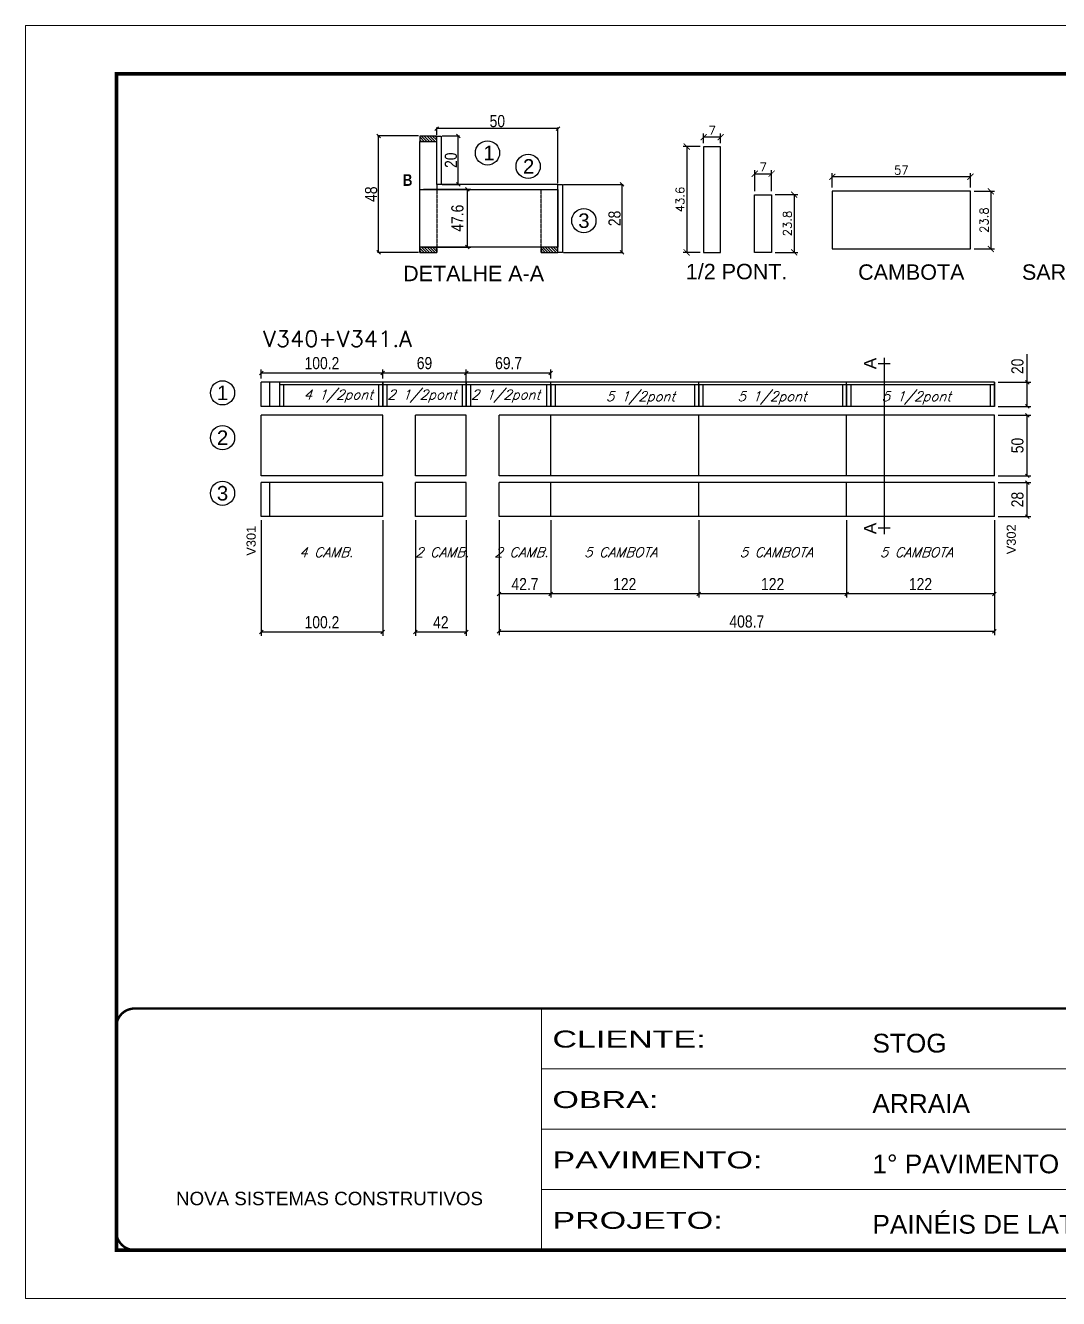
# Model space of a CAD drawing. Extents: x -3394 to 16474, y -5031 to 14397.
# Drawn here: x 9027 to 9879, y -436 to 614 of the extents above; entities that cross this region are included whole.
import ezdxf
from ezdxf.enums import TextEntityAlignment as Align

# ---------------------------------------------------------------- set-up
doc = ezdxf.new("R2010")
doc.units = 0
for name, pattern in [('CONTINUO', [0]), ('DASHED', [0.75, 0.5, -0.25]), ('HIDDEN', [0.375, 0.25, -0.125])]:
    doc.linetypes.add(name, pattern=pattern)
doc.layers.get('0').update_dxf_attribs({"linetype": 'CONTINUOUS'})
doc.layers.get('Defpoints').update_dxf_attribs({"linetype": 'CONTINUOUS'})
for name, color, linetype in [('COTA', 241, 'CONTINUOUS'), ('detalhes', 4, 'CONTINUOUS'), ('NOMENCLATURA', 7, 'CONTINUOUS'), ('Painéis', 200, 'CONTINUOUS'), ('Sarr 3.5x7', 81, 'CONTINUOUS'), ('SARR_2.2x7', 40, 'CONTINUOUS'), ('SARR_3.5x7', 81, 'CONTINUOUS'), ('texto', 7, 'CONTINUOUS')]:
    doc.layers.add(name, color=color, linetype=linetype)
for name, color, linetype, lineweight in [('Folhas', 255, 'CONTINUOUS', 9), ('SARRAFO DE PRESSAO', 251, 'DASHED', 9), ('Texto Seção', 7, 'CONTINUOUS', 15)]:
    doc.layers.add(name, color=color, linetype=linetype, lineweight=lineweight)
doc.styles.add('ARIAL', font='arial.ttf')
doc.styles.add('COTA TECNICA', font='techl___.ttf', dxfattribs={"height": 10})
doc.styles.add('COTA TECNICA 2X', font='techl___.ttf', dxfattribs={"height": 10})
doc.styles.add('REGUA-120', font='ROMANS.shx', dxfattribs={"height": 15})
doc.styles.add('ROMANS', font='romans.shx')
doc.styles.add('TECNICA', font='techb___.ttf', dxfattribs={"height": 10})
doc.styles.add('Tecnologia', font='')
doc.styles.get('Tecnologia').set_extended_font_data('Forgotten Futurist')
doc.dimstyles.new('Cota Seção (2x)', dxfattribs={"dimtxt": 7, "dimasz": 5, "dimexe": 3, "dimexo": 3, "dimgap": 2, "dimtad": 3, "dimdec": 1, "dimlfac": 0.5, "dimzin": 12, "dimdsep": 46, "dimtxsty": 'ROMANS', "dimblk": 'ARCHTICK', "dimcen": 0, "dimclrd": 4, "dimclre": 4, "dimclrt": 1, "dimadec": 1, "dimazin": 3, "dimtfac": 1, "dimtdec": 1, "dimtmove": 0, "dimatfit": 3, "dimldrblk": 'OBLIQUE', "dimfxl": 1, "dimtolj": 1, "dimtzin": 12, "dimarcsym": 0})
doc.dimstyles.new('PAINEL', dxfattribs={"dimtxt": 10, "dimasz": 3, "dimexe": 3, "dimexo": 3, "dimgap": 3, "dimtad": 1, "dimdec": 1, "dimzin": 12, "dimdsep": 46, "dimtxsty": 'COTA TECNICA', "dimblk1": 'OBLIQUE', "dimblk2": 'OBLIQUE', "dimsah": 1, "dimcen": 0.9, "dimclrd": 4, "dimclre": 4, "dimclrt": 240, "dimadec": 1, "dimazin": 3, "dimtfac": 1, "dimtdec": 1, "dimtmove": 0, "dimatfit": 3, "dimfxl": 1, "dimtolj": 1, "dimtzin": 12, "dimarcsym": 0})
doc.dimstyles.new('SECAO', dxfattribs={"dimscale": 0.333333, "dimtxt": 5, "dimasz": 9, "dimexe": 3, "dimexo": 3, "dimgap": 3, "dimtad": 1, "dimdec": 1, "dimlfac": 0.5, "dimzin": 12, "dimdsep": 46, "dimtxsty": 'COTA TECNICA 2X', "dimblk1": 'OBLIQUE', "dimblk2": 'OBLIQUE', "dimsah": 1, "dimcen": 0.9, "dimclrd": 4, "dimclre": 4, "dimclrt": 240, "dimadec": 1, "dimazin": 3, "dimtfac": 1, "dimtdec": 1, "dimtmove": 0, "dimatfit": 3, "dimfxl": 1, "dimtolj": 1, "dimtzin": 12, "dimarcsym": 0})
pattern_1 = [(135, (40171.8616, -122994.1028), (-1.122532015, -1.122532015), [])]
pattern_2 = [(135, (40071.8616, -123085.7028), (-1.122532015, -1.122532015), [])]
pattern_3 = [(135, (40171.8616, -123085.7028), (-1.122532015, -1.122532015), [])]

# ---------------------------------------------------------------- blocks, each defined once
blk = doc.blocks.new('9999999999')
at = {"color": 30, "linetype": 'CONTINUO'}
for p, q in [((98564.6, 34230.2), (98564.6, 34429.4)), ((98564.6, 34379.6), (99584, 34379.6)), ((98564.6, 34329.8), (99488, 34329.8)), ((98564.6, 34280), (99488, 34280))]:
    blk.add_line(p, q, dxfattribs=at)
at = {"color": 30, "linetype": 'CONTINUO', "const_width": 2}
blk.add_lwpolyline([(99584, 34230.2), (99584, 34414.4, 0.414214), (99569, 34429.4), (98229, 34429.4, 0.414214), (98214, 34414.4), (98214, 34245.2, 0.414214), (98229, 34230.2), (99584, 34230.2)], format="xyb", dxfattribs=at)
at = {"layer": 'Folhas'}
blk.add_lwpolyline([(98139, 34190.2), (99624, 34190.2), (99624, 35240.2), (98139, 35240.2)], close=True, dxfattribs=at)
at = {"layer": 'Folhas', "color": 30, "const_width": 3}
blk.add_lwpolyline([(98214, 34230.2), (99584, 34230.2), (99584, 35200.2), (98214, 35200.2)], close=True, dxfattribs=at)
at = {"color": 7, "linetype": 'Continuous', "ltscale": 5, "style": 'ARIAL'}
for s, height, p in [('STOG', 15.48, (98837.7, 34393.1)), ('ARRAIA', 15.48, (98837.7, 34343.3)), ('1° PAVIMENTO', 15.483, (98837.7, 34293.5)), ('NOVA SISTEMAS CONSTRUTIVOS', 11.059, (98263.2, 34267.2)), ('PAINÉIS DE LAT. VIGAS', 15.483, (98837.7, 34243.7))]:
    blk.add_text(s, height=height, dxfattribs=at).set_placement(p)
at = {"layer": 'Folhas', "color": 7, "style": 'Tecnologia', "width": 1.5}
for s, p in [('CLIENTE:', (98573.7, 34397.2)), ('OBRA:', (98573.7, 34347.3)), ('PAVIMENTO:', (98573.7, 34297.5)), ('PROJETO:', (98573.7, 34247.7))]:
    blk.add_text(s, height=14, dxfattribs=at).set_placement(p)
blk = doc.blocks.new('_Oblique')
at = {"color": 0, "linetype": 'ByBlock', "lineweight": -2}
blk.add_line((-0.5, -0.5), (0.5, 0.5), dxfattribs=at)
blk = doc.blocks.new('*D1701')
at = {"layer": 'COTA', "color": 4, "linetype": 'ByBlock', "lineweight": -2, "transparency": 16777216}
for p, q in [((9704.6, 205.6), (9704.6, 141.8)), ((9826.6, 205.6), (9826.6, 141.8)), ((9826.6, 144.8), (9704.6, 144.8))]:
    blk.add_line(p, q, dxfattribs=at)
at = {"layer": 'Defpoints', "color": 0, "linetype": 'ByBlock', "transparency": 16777216}
for p in [(9704.6, 208.6), (9826.6, 208.6), (9704.6, 144.8)]:
    blk.add_point(p, dxfattribs=at)
at = {"layer": 'COTA', "color": 4, "linetype": 'ByBlock', "lineweight": -2, "transparency": 16777216, "xscale": 3, "yscale": 3, "zscale": 3, "rotation": 180}
blk.add_blockref('_Oblique', (9704.6, 144.8), dxfattribs=at)
at = {"layer": 'COTA', "color": 4, "linetype": 'ByBlock', "lineweight": -2, "transparency": 16777216, "xscale": 3, "yscale": 3, "zscale": 3}
blk.add_blockref('_Oblique', (9826.6, 144.8), dxfattribs=at)
at = {"layer": 'COTA', "color": 240, "linetype": 'ByBlock', "transparency": 16777216, "insert": (9765.6, 152.9), "char_height": 10, "attachment_point": 5, "style": 'COTA TECNICA'}
blk.add_mtext('\\A1;122', dxfattribs=at)
blk = doc.blocks.new('*D1702')
at = {"layer": 'COTA', "color": 4, "linetype": 'ByBlock', "lineweight": -2, "transparency": 16777216}
for p, q in [((9460.6, 205.6), (9460.6, 141.8)), ((9582.6, 205.6), (9582.6, 141.8)), ((9582.6, 144.8), (9460.6, 144.8))]:
    blk.add_line(p, q, dxfattribs=at)
at = {"layer": 'Defpoints', "color": 0, "linetype": 'ByBlock', "transparency": 16777216}
for p in [(9460.6, 208.6), (9582.6, 208.6), (9460.6, 144.8)]:
    blk.add_point(p, dxfattribs=at)
at = {"layer": 'COTA', "color": 4, "linetype": 'ByBlock', "lineweight": -2, "transparency": 16777216, "xscale": 3, "yscale": 3, "zscale": 3, "rotation": 180}
blk.add_blockref('_Oblique', (9460.6, 144.8), dxfattribs=at)
at = {"layer": 'COTA', "color": 4, "linetype": 'ByBlock', "lineweight": -2, "transparency": 16777216, "xscale": 3, "yscale": 3, "zscale": 3}
blk.add_blockref('_Oblique', (9582.6, 144.8), dxfattribs=at)
at = {"layer": 'COTA', "color": 240, "linetype": 'ByBlock', "transparency": 16777216, "insert": (9521.6, 152.9), "char_height": 10, "attachment_point": 5, "style": 'COTA TECNICA'}
blk.add_mtext('\\A1;122', dxfattribs=at)
blk = doc.blocks.new('*D1703')
at = {"layer": 'COTA', "color": 4, "lineweight": -2, "transparency": 16777216}
for p, q in [((9582.6, 205.6), (9582.6, 141.8)), ((9704.6, 205.6), (9704.6, 141.8)), ((9704.6, 144.8), (9582.6, 144.8))]:
    blk.add_line(p, q, dxfattribs=at)
at = {"layer": 'Defpoints', "color": 0, "transparency": 16777216}
for p in [(9582.6, 208.6), (9704.6, 208.6), (9582.6, 144.8)]:
    blk.add_point(p, dxfattribs=at)
at = {"layer": 'COTA', "color": 4, "lineweight": -2, "transparency": 16777216, "xscale": 3, "yscale": 3, "zscale": 3, "rotation": 180}
blk.add_blockref('_Oblique', (9582.6, 144.8), dxfattribs=at)
at = {"layer": 'COTA', "color": 4, "lineweight": -2, "transparency": 16777216, "xscale": 3, "yscale": 3, "zscale": 3}
blk.add_blockref('_Oblique', (9704.6, 144.8), dxfattribs=at)
at = {"layer": 'COTA', "color": 240, "transparency": 16777216, "insert": (9643.6, 152.9), "char_height": 10, "attachment_point": 5, "style": 'COTA TECNICA'}
blk.add_mtext('\\A1;122', dxfattribs=at)
blk = doc.blocks.new('*D1704')
at = {"layer": 'COTA', "color": 4, "lineweight": -2, "transparency": 16777216}
for p, q in [((9417.9, 205.6), (9417.9, 141.8)), ((9460.6, 205.6), (9460.6, 141.8)), ((9460.6, 144.8), (9417.9, 144.8))]:
    blk.add_line(p, q, dxfattribs=at)
at = {"layer": 'Defpoints', "color": 0, "transparency": 16777216}
for p in [(9417.9, 208.6), (9460.6, 208.6), (9417.9, 144.8)]:
    blk.add_point(p, dxfattribs=at)
at = {"layer": 'COTA', "color": 4, "lineweight": -2, "transparency": 16777216, "xscale": 3, "yscale": 3, "zscale": 3, "rotation": 180}
blk.add_blockref('_Oblique', (9417.9, 144.8), dxfattribs=at)
at = {"layer": 'COTA', "color": 4, "lineweight": -2, "transparency": 16777216, "xscale": 3, "yscale": 3, "zscale": 3}
blk.add_blockref('_Oblique', (9460.6, 144.8), dxfattribs=at)
at = {"layer": 'COTA', "color": 240, "transparency": 16777216, "insert": (9439.3, 152.9), "char_height": 10, "attachment_point": 5, "style": 'COTA TECNICA'}
blk.add_mtext('\\A1;42.7', dxfattribs=at)
blk = doc.blocks.new('*D1741')
at = {"layer": 'COTA', "color": 4, "lineweight": -2, "transparency": 16777216}
for p, q in [((9417.9, 205.6), (9417.9, 110.9)), ((9826.6, 205.6), (9826.6, 110.9)), ((9826.6, 113.9), (9417.9, 113.9))]:
    blk.add_line(p, q, dxfattribs=at)
at = {"layer": 'Defpoints', "color": 0, "transparency": 16777216}
for p in [(9417.9, 208.6), (9826.6, 208.6), (9417.9, 113.9)]:
    blk.add_point(p, dxfattribs=at)
at = {"layer": 'COTA', "color": 4, "lineweight": -2, "transparency": 16777216, "xscale": 3, "yscale": 3, "zscale": 3, "rotation": 180}
blk.add_blockref('_Oblique', (9417.9, 113.9), dxfattribs=at)
at = {"layer": 'COTA', "color": 4, "lineweight": -2, "transparency": 16777216, "xscale": 3, "yscale": 3, "zscale": 3}
blk.add_blockref('_Oblique', (9826.6, 113.9), dxfattribs=at)
at = {"layer": 'COTA', "color": 240, "transparency": 16777216, "insert": (9622.3, 122), "char_height": 10, "attachment_point": 5, "style": 'COTA TECNICA'}
blk.add_mtext('\\A1;408.7', dxfattribs=at)
blk = doc.blocks.new('*D1692')
at = {"layer": 'COTA', "color": 4, "lineweight": -2, "transparency": 16777216}
for p, q in [((9348.9, 205.6), (9348.9, 110.3)), ((9390.9, 205.6), (9390.9, 110.3)), ((9390.9, 113.3), (9348.9, 113.3))]:
    blk.add_line(p, q, dxfattribs=at)
at = {"layer": 'Defpoints', "color": 0, "transparency": 16777216}
for p in [(9348.9, 208.6), (9390.9, 208.6), (9348.9, 113.3)]:
    blk.add_point(p, dxfattribs=at)
at = {"layer": 'COTA', "color": 4, "lineweight": -2, "transparency": 16777216, "xscale": 3, "yscale": 3, "zscale": 3, "rotation": 180}
blk.add_blockref('_Oblique', (9348.9, 113.3), dxfattribs=at)
at = {"layer": 'COTA', "color": 4, "lineweight": -2, "transparency": 16777216, "xscale": 3, "yscale": 3, "zscale": 3}
blk.add_blockref('_Oblique', (9390.9, 113.3), dxfattribs=at)
at = {"layer": 'COTA', "color": 240, "transparency": 16777216, "insert": (9369.9, 121.4), "char_height": 10, "attachment_point": 5, "style": 'COTA TECNICA'}
blk.add_mtext('\\A1;42', dxfattribs=at)
blk = doc.blocks.new('*D1693')
at = {"layer": 'COTA', "color": 4, "lineweight": -2, "transparency": 16777216}
for p, q in [((9221.7, 205.6), (9221.7, 110.3)), ((9321.9, 205.6), (9321.9, 110.3)), ((9321.9, 113.3), (9221.7, 113.3))]:
    blk.add_line(p, q, dxfattribs=at)
at = {"layer": 'Defpoints', "color": 0, "transparency": 16777216}
for p in [(9221.7, 208.6), (9321.9, 208.6), (9221.7, 113.3)]:
    blk.add_point(p, dxfattribs=at)
at = {"layer": 'COTA', "color": 4, "lineweight": -2, "transparency": 16777216, "xscale": 3, "yscale": 3, "zscale": 3, "rotation": 180}
blk.add_blockref('_Oblique', (9221.7, 113.3), dxfattribs=at)
at = {"layer": 'COTA', "color": 4, "lineweight": -2, "transparency": 16777216, "xscale": 3, "yscale": 3, "zscale": 3}
blk.add_blockref('_Oblique', (9321.9, 113.3), dxfattribs=at)
at = {"layer": 'COTA', "color": 240, "transparency": 16777216, "insert": (9271.8, 121.4), "char_height": 10, "attachment_point": 5, "style": 'COTA TECNICA'}
blk.add_mtext('\\A1;100.2', dxfattribs=at)
blk = doc.blocks.new('*D1694')
at = {"layer": 'COTA', "color": 4, "lineweight": -2, "transparency": 16777216}
for p, q in [((9829.6, 236.6), (9856.7, 236.6)), ((9853.7, 208.6), (9853.7, 236.6)), ((9829.6, 208.6), (9856.7, 208.6))]:
    blk.add_line(p, q, dxfattribs=at)
at = {"layer": 'Defpoints', "color": 0, "transparency": 16777216}
for p in [(9826.6, 236.6), (9853.7, 236.6), (9826.6, 208.6)]:
    blk.add_point(p, dxfattribs=at)
at = {"layer": 'COTA', "color": 4, "lineweight": -2, "transparency": 16777216, "xscale": 3, "yscale": 3, "zscale": 3}
for p, rotation in [((9853.7, 236.6), 90), ((9853.7, 208.6), 270)]:
    blk.add_blockref('_Oblique', p, dxfattribs=dict(at, rotation=rotation))
at = {"layer": 'COTA', "color": 240, "transparency": 16777216, "insert": (9845.6, 222.6), "char_height": 10, "attachment_point": 5, "rotation": 90, "style": 'COTA TECNICA'}
blk.add_mtext('\\A1;28', dxfattribs=at)
blk = doc.blocks.new('*D1695')
at = {"layer": 'COTA', "color": 4, "lineweight": -2, "transparency": 16777216}
for p, q in [((9829.6, 292.2), (9856.7, 292.2)), ((9853.7, 242.2), (9853.7, 292.2)), ((9829.6, 242.2), (9856.7, 242.2))]:
    blk.add_line(p, q, dxfattribs=at)
at = {"layer": 'Defpoints', "color": 0, "transparency": 16777216}
for p in [(9826.6, 292.2), (9853.7, 292.2), (9826.6, 242.2)]:
    blk.add_point(p, dxfattribs=at)
at = {"layer": 'COTA', "color": 4, "lineweight": -2, "transparency": 16777216, "xscale": 3, "yscale": 3, "zscale": 3}
for p, rotation in [((9853.7, 292.2), 90), ((9853.7, 242.2), 270)]:
    blk.add_blockref('_Oblique', p, dxfattribs=dict(at, rotation=rotation))
at = {"layer": 'COTA', "color": 240, "transparency": 16777216, "insert": (9845.6, 267.2), "char_height": 10, "attachment_point": 5, "rotation": 90, "style": 'COTA TECNICA'}
blk.add_mtext('\\A1;50', dxfattribs=at)
blk = doc.blocks.new('*D1696')
at = {"layer": 'COTA', "color": 4, "lineweight": -2, "transparency": 16777216}
for p, q in [((9853.7, 319.4), (9853.7, 342.6)), ((9829.6, 319.4), (9856.7, 319.4)), ((9853.7, 299.4), (9853.7, 319.4)), ((9829.6, 299.4), (9856.7, 299.4))]:
    blk.add_line(p, q, dxfattribs=at)
at = {"layer": 'Defpoints', "color": 0, "transparency": 16777216}
for p in [(9826.6, 319.4), (9853.7, 319.4), (9826.6, 299.4)]:
    blk.add_point(p, dxfattribs=at)
at = {"layer": 'COTA', "color": 4, "lineweight": -2, "transparency": 16777216, "xscale": 3, "yscale": 3, "zscale": 3}
for p, rotation in [((9853.7, 319.4), 90), ((9853.7, 299.4), 270)]:
    blk.add_blockref('_Oblique', p, dxfattribs=dict(at, rotation=rotation))
at = {"layer": 'COTA', "color": 240, "transparency": 16777216, "insert": (9845.6, 332.5), "char_height": 10, "attachment_point": 5, "rotation": 90, "style": 'COTA TECNICA'}
blk.add_mtext('\\A1;20', dxfattribs=at)
blk = doc.blocks.new('*D1742')
at = {"layer": 'COTA', "color": 4, "lineweight": -2, "transparency": 16777216}
for p, q in [((9390.9, 320.2), (9390.9, 330)), ((9460.6, 327), (9390.9, 327)), ((9460.6, 322.4), (9460.6, 330))]:
    blk.add_line(p, q, dxfattribs=at)
at = {"layer": 'Defpoints', "color": 0, "transparency": 16777216}
for p in [(9390.9, 327), (9390.9, 317.2), (9460.6, 319.4)]:
    blk.add_point(p, dxfattribs=at)
at = {"layer": 'COTA', "color": 4, "lineweight": -2, "transparency": 16777216, "xscale": 3, "yscale": 3, "zscale": 3, "rotation": 180}
blk.add_blockref('_Oblique', (9390.9, 327), dxfattribs=at)
at = {"layer": 'COTA', "color": 4, "lineweight": -2, "transparency": 16777216, "xscale": 3, "yscale": 3, "zscale": 3}
blk.add_blockref('_Oblique', (9460.6, 327), dxfattribs=at)
at = {"layer": 'COTA', "color": 240, "transparency": 16777216, "insert": (9425.8, 335.1), "char_height": 10, "attachment_point": 5, "style": 'COTA TECNICA'}
blk.add_mtext('\\A1;69.7', dxfattribs=at)
blk = doc.blocks.new('*D1743')
at = {"layer": 'COTA', "color": 4, "lineweight": -2, "transparency": 16777216}
for p, q in [((9321.9, 322.4), (9321.9, 330)), ((9390.9, 327), (9321.9, 327)), ((9390.9, 320.2), (9390.9, 330))]:
    blk.add_line(p, q, dxfattribs=at)
at = {"layer": 'Defpoints', "color": 0, "transparency": 16777216}
for p in [(9321.9, 327), (9321.9, 319.4), (9390.9, 317.2)]:
    blk.add_point(p, dxfattribs=at)
at = {"layer": 'COTA', "color": 4, "lineweight": -2, "transparency": 16777216, "xscale": 3, "yscale": 3, "zscale": 3, "rotation": 180}
blk.add_blockref('_Oblique', (9321.9, 327), dxfattribs=at)
at = {"layer": 'COTA', "color": 4, "lineweight": -2, "transparency": 16777216, "xscale": 3, "yscale": 3, "zscale": 3}
blk.add_blockref('_Oblique', (9390.9, 327), dxfattribs=at)
at = {"layer": 'COTA', "color": 240, "transparency": 16777216, "insert": (9356.4, 335.1), "char_height": 10, "attachment_point": 5, "style": 'COTA TECNICA'}
blk.add_mtext('\\A1;69', dxfattribs=at)
blk = doc.blocks.new('*D1744')
at = {"layer": 'COTA', "color": 4, "lineweight": -2, "transparency": 16777216}
for p, q in [((9221.7, 322.4), (9221.7, 330)), ((9321.9, 327), (9221.7, 327)), ((9321.9, 322.4), (9321.9, 330))]:
    blk.add_line(p, q, dxfattribs=at)
at = {"layer": 'Defpoints', "color": 0, "transparency": 16777216}
for p in [(9221.7, 327), (9221.7, 319.4), (9321.9, 319.4)]:
    blk.add_point(p, dxfattribs=at)
at = {"layer": 'COTA', "color": 4, "lineweight": -2, "transparency": 16777216, "xscale": 3, "yscale": 3, "zscale": 3, "rotation": 180}
blk.add_blockref('_Oblique', (9221.7, 327), dxfattribs=at)
at = {"layer": 'COTA', "color": 4, "lineweight": -2, "transparency": 16777216, "xscale": 3, "yscale": 3, "zscale": 3}
blk.add_blockref('_Oblique', (9321.9, 327), dxfattribs=at)
at = {"layer": 'COTA', "color": 240, "transparency": 16777216, "insert": (9271.8, 335.1), "char_height": 10, "attachment_point": 5, "style": 'COTA TECNICA'}
blk.add_mtext('\\A1;100.2', dxfattribs=at)
blk = doc.blocks.new('*D1715')
at = {"layer": 'COTA', "color": 4, "lineweight": -2, "transparency": 16777216}
for p, q in [((9351.5, 522.5), (9317.5, 522.5)), ((9318.5, 426.5), (9318.5, 522.5)), ((9351.5, 426.5), (9317.5, 426.5))]:
    blk.add_line(p, q, dxfattribs=at)
at = {"layer": 'Defpoints', "color": 0, "transparency": 16777216}
for p in [(9318.5, 522.5), (9352.5, 522.5), (9352.5, 426.5)]:
    blk.add_point(p, dxfattribs=at)
at = {"layer": 'COTA', "color": 4, "lineweight": -2, "transparency": 16777216, "xscale": 3, "yscale": 3, "zscale": 3}
for p, rotation in [((9318.5, 522.5), 90), ((9318.5, 426.5), 270)]:
    blk.add_blockref('_Oblique', p, dxfattribs=dict(at, rotation=rotation))
at = {"layer": 'COTA', "color": 240, "transparency": 16777216, "insert": (9312.4, 474.5), "char_height": 10, "attachment_point": 5, "rotation": 90, "style": 'COTA TECNICA 2X'}
blk.add_mtext('\\A1;48', dxfattribs=at)
blk = doc.blocks.new('*D1716')
at = {"layer": 'COTA', "color": 4, "lineweight": -2, "transparency": 16777216}
for p, q in [((9371.1, 522.5), (9385.3, 522.5)), ((9384.3, 482.5), (9384.3, 522.5)), ((9371.1, 482.5), (9385.3, 482.5))]:
    blk.add_line(p, q, dxfattribs=at)
at = {"layer": 'Defpoints', "color": 0, "transparency": 16777216}
for p in [(9370.1, 522.5), (9384.3, 522.5), (9370.1, 482.5)]:
    blk.add_point(p, dxfattribs=at)
at = {"layer": 'COTA', "color": 4, "lineweight": -2, "transparency": 16777216, "xscale": 3, "yscale": 3, "zscale": 3}
for p, rotation in [((9384.3, 522.5), 90), ((9384.3, 482.5), 270)]:
    blk.add_blockref('_Oblique', p, dxfattribs=dict(at, rotation=rotation))
at = {"layer": 'COTA', "color": 240, "transparency": 16777216, "insert": (9378.2, 502.5), "char_height": 10, "attachment_point": 5, "rotation": 90, "style": 'COTA TECNICA 2X'}
blk.add_mtext('\\A1;20', dxfattribs=at)
blk = doc.blocks.new('*D1717')
at = {"layer": 'COTA', "color": 4, "lineweight": -2, "transparency": 16777216}
for p, q in [((9471.1, 482.5), (9520.3, 482.5)), ((9519.3, 482.5), (9519.3, 426.5)), ((9471.1, 426.5), (9520.3, 426.5))]:
    blk.add_line(p, q, dxfattribs=at)
at = {"layer": 'Defpoints', "color": 0, "transparency": 16777216}
for p in [(9470.1, 482.5), (9470.1, 426.5), (9519.3, 426.5)]:
    blk.add_point(p, dxfattribs=at)
at = {"layer": 'COTA', "color": 4, "lineweight": -2, "transparency": 16777216, "xscale": 3, "yscale": 3, "zscale": 3}
for p, rotation in [((9519.3, 482.5), 90), ((9519.3, 426.5), 270)]:
    blk.add_blockref('_Oblique', p, dxfattribs=dict(at, rotation=rotation))
at = {"layer": 'COTA', "color": 240, "transparency": 16777216, "insert": (9513.2, 454.5), "char_height": 10, "attachment_point": 5, "rotation": 90, "style": 'COTA TECNICA 2X'}
blk.add_mtext('\\A1;28', dxfattribs=at)
blk = doc.blocks.new('*D1718')
at = {"layer": 'COTA', "color": 4, "lineweight": -2, "transparency": 16777216}
for p, q in [((9366.5, 523.5), (9366.5, 529.6)), ((9466.5, 528.6), (9366.5, 528.6)), ((9466.5, 483.5), (9466.5, 529.6))]:
    blk.add_line(p, q, dxfattribs=at)
at = {"layer": 'Defpoints', "color": 0, "transparency": 16777216}
for p in [(9366.5, 528.6), (9366.5, 522.5), (9466.5, 482.5)]:
    blk.add_point(p, dxfattribs=at)
at = {"layer": 'COTA', "color": 4, "lineweight": -2, "transparency": 16777216, "xscale": 3, "yscale": 3, "zscale": 3, "rotation": 180}
blk.add_blockref('_Oblique', (9366.5, 528.6), dxfattribs=at)
at = {"layer": 'COTA', "color": 4, "lineweight": -2, "transparency": 16777216, "xscale": 3, "yscale": 3, "zscale": 3}
blk.add_blockref('_Oblique', (9466.5, 528.6), dxfattribs=at)
at = {"layer": 'COTA', "color": 240, "transparency": 16777216, "insert": (9416.5, 534.7), "char_height": 10, "attachment_point": 5, "style": 'COTA TECNICA 2X'}
blk.add_mtext('\\A1;50', dxfattribs=at)
blk = doc.blocks.new('*D1719')
at = {"layer": 'COTA', "color": 4, "lineweight": -2, "transparency": 16777216}
for p, q in [((9355.5, 478.5), (9394.7, 478.5)), ((9391.7, 478.5), (9391.7, 430.9)), ((9355.5, 430.9), (9394.7, 430.9))]:
    blk.add_line(p, q, dxfattribs=at)
at = {"layer": 'Defpoints', "color": 0, "transparency": 16777216}
for p in [(9352.5, 478.5), (9352.5, 430.9), (9391.7, 430.9)]:
    blk.add_point(p, dxfattribs=at)
at = {"layer": 'COTA', "color": 4, "lineweight": -2, "transparency": 16777216, "xscale": 3, "yscale": 3, "zscale": 3}
for p, rotation in [((9391.7, 478.5), 90), ((9391.7, 430.9), 270)]:
    blk.add_blockref('_Oblique', p, dxfattribs=dict(at, rotation=rotation))
at = {"layer": 'COTA', "color": 240, "transparency": 16777216, "insert": (9383.6, 454.7), "char_height": 10, "attachment_point": 5, "rotation": 90, "style": 'COTA TECNICA'}
blk.add_mtext('\\A1;47.6', dxfattribs=at)
blk = doc.blocks.new('_ArchTick')
at = {"color": 0, "linetype": 'ByBlock', "const_width": 0.15}
blk.add_lwpolyline([(-0.5, -0.5), (0.5, 0.5)], dxfattribs=at)
blk = doc.blocks.new('*D1679')
at = {"layer": 'COTA', "color": 4, "lineweight": -2, "transparency": 16777216}
for p, q in [((9583.7, 513.7), (9569.7, 513.7)), ((9572.7, 513.7), (9572.7, 426.5)), ((9583.7, 426.5), (9569.7, 426.5))]:
    blk.add_line(p, q, dxfattribs=at)
at = {"layer": 'Defpoints', "color": 0, "transparency": 16777216}
for p in [(9586.7, 513.7), (9572.7, 426.5), (9586.7, 426.5)]:
    blk.add_point(p, dxfattribs=at)
at = {"layer": 'COTA', "color": 4, "lineweight": -2, "transparency": 16777216, "xscale": 5, "yscale": 5, "zscale": 5}
for p, rotation in [((9572.7, 513.7), 90), ((9572.7, 426.5), 270)]:
    blk.add_blockref('_ArchTick', p, dxfattribs=dict(at, rotation=rotation))
at = {"layer": 'COTA', "color": 1, "transparency": 16777216, "insert": (9567.2, 470.1), "char_height": 7, "attachment_point": 5, "rotation": 90, "style": 'ROMANS'}
blk.add_mtext('\\A1;43.6', dxfattribs=at)
blk = doc.blocks.new('*D1680')
at = {"layer": 'COTA', "color": 4, "lineweight": -2, "transparency": 16777216}
for p, q in [((9645.8, 474.1), (9664.3, 474.1)), ((9661.3, 474.1), (9661.3, 426.5)), ((9645.8, 426.5), (9664.3, 426.5))]:
    blk.add_line(p, q, dxfattribs=at)
at = {"layer": 'Defpoints', "color": 0, "transparency": 16777216}
for p in [(9642.8, 474.1), (9642.8, 426.5), (9661.3, 426.5)]:
    blk.add_point(p, dxfattribs=at)
at = {"layer": 'COTA', "color": 4, "lineweight": -2, "transparency": 16777216, "xscale": 5, "yscale": 5, "zscale": 5}
for p, rotation in [((9661.3, 474.1), 90), ((9661.3, 426.5), 270)]:
    blk.add_blockref('_ArchTick', p, dxfattribs=dict(at, rotation=rotation))
at = {"layer": 'COTA', "color": 1, "transparency": 16777216, "insert": (9655.8, 450.3), "char_height": 7, "attachment_point": 5, "rotation": 90, "style": 'ROMANS'}
blk.add_mtext('\\A1;23.8', dxfattribs=at)
blk = doc.blocks.new('*D1725')
at = {"layer": 'COTA', "color": 4, "lineweight": -2, "transparency": 16777216}
for p, q in [((9628.8, 477.1), (9628.8, 494.4)), ((9642.8, 477.1), (9642.8, 494.4)), ((9628.8, 491.4), (9642.8, 491.4))]:
    blk.add_line(p, q, dxfattribs=at)
at = {"layer": 'Defpoints', "color": 0, "transparency": 16777216}
for p in [(9642.8, 491.4), (9628.8, 474.1), (9642.8, 474.1)]:
    blk.add_point(p, dxfattribs=at)
at = {"layer": 'COTA', "color": 4, "lineweight": -2, "transparency": 16777216, "xscale": 5, "yscale": 5, "zscale": 5, "rotation": 180}
blk.add_blockref('_ArchTick', (9628.8, 491.4), dxfattribs=at)
at = {"layer": 'COTA', "color": 4, "lineweight": -2, "transparency": 16777216, "xscale": 5, "yscale": 5, "zscale": 5}
blk.add_blockref('_ArchTick', (9642.8, 491.4), dxfattribs=at)
at = {"layer": 'COTA', "color": 1, "transparency": 16777216, "insert": (9635.8, 496.9), "char_height": 7, "attachment_point": 5, "style": 'ROMANS'}
blk.add_mtext('\\A1;7', dxfattribs=at)
blk = doc.blocks.new('*D1726')
at = {"layer": 'COTA', "color": 4, "lineweight": -2, "transparency": 16777216}
for p, q in [((9586.7, 516.7), (9586.7, 524.6)), ((9600.7, 521.6), (9586.7, 521.6)), ((9600.7, 516.7), (9600.7, 524.6))]:
    blk.add_line(p, q, dxfattribs=at)
at = {"layer": 'Defpoints', "color": 0, "transparency": 16777216}
for p in [(9586.7, 521.6), (9586.7, 513.7), (9600.7, 513.7)]:
    blk.add_point(p, dxfattribs=at)
at = {"layer": 'COTA', "color": 4, "lineweight": -2, "transparency": 16777216, "xscale": 5, "yscale": 5, "zscale": 5, "rotation": 180}
blk.add_blockref('_ArchTick', (9586.7, 521.6), dxfattribs=at)
at = {"layer": 'COTA', "color": 4, "lineweight": -2, "transparency": 16777216, "xscale": 5, "yscale": 5, "zscale": 5}
blk.add_blockref('_ArchTick', (9600.7, 521.6), dxfattribs=at)
at = {"layer": 'COTA', "color": 1, "transparency": 16777216, "insert": (9593.7, 527.1), "char_height": 7, "attachment_point": 5, "style": 'ROMANS'}
blk.add_mtext('\\A1;7', dxfattribs=at)
blk = doc.blocks.new('*D1727')
at = {"layer": 'COTA', "color": 4, "lineweight": -2, "transparency": 16777216}
for p, q in [((9809.8, 476.9), (9826.6, 476.9)), ((9823.6, 476.9), (9823.6, 429.3)), ((9809.8, 429.3), (9826.6, 429.3))]:
    blk.add_line(p, q, dxfattribs=at)
at = {"layer": 'Defpoints', "color": 0, "transparency": 16777216}
for p in [(9806.8, 476.9), (9806.8, 429.3), (9823.6, 429.3)]:
    blk.add_point(p, dxfattribs=at)
at = {"layer": 'COTA', "color": 4, "lineweight": -2, "transparency": 16777216, "xscale": 5, "yscale": 5, "zscale": 5}
for p, rotation in [((9823.6, 476.9), 90), ((9823.6, 429.3), 270)]:
    blk.add_blockref('_ArchTick', p, dxfattribs=dict(at, rotation=rotation))
at = {"layer": 'COTA', "color": 1, "transparency": 16777216, "insert": (9818.1, 453.1), "char_height": 7, "attachment_point": 5, "rotation": 90, "style": 'ROMANS'}
blk.add_mtext('\\A1;23.8', dxfattribs=at)
blk = doc.blocks.new('*D1728')
at = {"layer": 'COTA', "color": 4, "lineweight": -2, "transparency": 16777216}
for p, q in [((9692.8, 479.9), (9692.8, 491.8)), ((9806.8, 488.8), (9692.8, 488.8)), ((9806.8, 479.9), (9806.8, 491.8))]:
    blk.add_line(p, q, dxfattribs=at)
at = {"layer": 'Defpoints', "color": 0, "transparency": 16777216}
for p in [(9692.8, 488.8), (9692.8, 476.9), (9806.8, 476.9)]:
    blk.add_point(p, dxfattribs=at)
at = {"layer": 'COTA', "color": 4, "lineweight": -2, "transparency": 16777216, "xscale": 5, "yscale": 5, "zscale": 5, "rotation": 180}
blk.add_blockref('_ArchTick', (9692.8, 488.8), dxfattribs=at)
at = {"layer": 'COTA', "color": 4, "lineweight": -2, "transparency": 16777216, "xscale": 5, "yscale": 5, "zscale": 5}
blk.add_blockref('_ArchTick', (9806.8, 488.8), dxfattribs=at)
at = {"layer": 'COTA', "color": 1, "transparency": 16777216, "insert": (9749.8, 494.3), "char_height": 7, "attachment_point": 5, "style": 'ROMANS'}
blk.add_mtext('\\A1;57', dxfattribs=at)

msp = doc.modelspace()

# ---------------------------------------------------------------- hatches: boundary and pattern name
at = {"layer": 'SARR_2.2x7'}
h = msp.add_hatch(dxfattribs=at)
h.set_pattern_fill('ANSI31', color=256, scale=0.5, angle=90)
h.set_pattern_definition(pattern_1)
h.paths.add_polyline_path([(9352.52, 522.47), (9352.52, 518.07), (9366.52, 518.07), (9366.52, 522.47)])
h = msp.add_hatch(dxfattribs=at)
h.set_pattern_fill('ANSI31', color=256, scale=0.5, angle=90)
h.set_pattern_definition(pattern_1)
h.paths.add_polyline_path([(9352.52, 522.47), (9352.52, 518.07), (9366.52, 518.07), (9366.52, 522.47)])
h = msp.add_hatch(dxfattribs=at)
h.set_pattern_fill('ANSI31', color=256, scale=0.5, angle=90)
h.set_pattern_definition(pattern_3)
h.paths.add_polyline_path([(9352.52, 430.87), (9352.52, 426.47), (9366.52, 426.47), (9366.52, 430.87)])
h = msp.add_hatch(dxfattribs=at)
h.set_pattern_fill('ANSI31', color=256, scale=0.5, angle=90)
h.set_pattern_definition(pattern_3)
h.paths.add_polyline_path([(9352.52, 430.87), (9352.52, 426.47), (9366.52, 426.47), (9366.52, 430.87)])
h = msp.add_hatch(dxfattribs=at)
h.set_pattern_fill('ANSI31', color=256, scale=0.5, angle=90)
h.set_pattern_definition(pattern_2)
h.paths.add_polyline_path([(9452.52, 430.87), (9452.52, 426.47), (9466.52, 426.47), (9466.52, 430.87)])
h = msp.add_hatch(dxfattribs=at)
h.set_pattern_fill('ANSI31', color=256, scale=0.5, angle=90)
h.set_pattern_definition(pattern_2)
h.paths.add_polyline_path([(9452.52, 430.87), (9452.52, 426.47), (9466.52, 426.47), (9466.52, 430.87)])

# ---------------------------------------------------------------- linework, layer by layer
at = {"layer": 'detalhes'}
for p, q in [((9735.58, 339.64), (9735.58, 194.01)), ((9740.58, 334.64), (9730.58, 334.64)), ((9740.58, 199.01), (9730.58, 199.01))]:
    msp.add_line(p, q, dxfattribs=at)
at = {"layer": 'Painéis', "linetype": 'ByBlock'}
for p, q in [((9321.91, 319.44), (9221.71, 319.44)), ((9221.71, 299.44), (9221.71, 319.44)), ((9390.91, 319.44), (9321.91, 319.44)), ((9321.91, 299.44), (9321.91, 319.44)), ((9321.91, 299.44), (9321.91, 319.44)), ((9321.91, 299.44), (9321.91, 319.44)), ((9460.61, 319.44), (9390.91, 319.44)), ((9390.91, 299.44), (9390.91, 319.44)), ((9390.91, 299.44), (9390.91, 319.44)), ((9826.61, 319.44), (9460.61, 319.44)), ((9460.61, 299.44), (9460.61, 319.44)), ((9582.61, 299.44), (9582.61, 319.44)), ((9704.61, 299.44), (9704.61, 319.44)), ((9826.61, 299.44), (9826.61, 319.44)), ((9321.91, 299.44), (9221.71, 299.44)), ((9390.91, 299.44), (9321.91, 299.44)), ((9460.61, 299.44), (9390.91, 299.44)), ((9826.61, 299.44), (9460.61, 299.44)), ((9321.91, 292.23), (9221.71, 292.23)), ((9221.71, 242.23), (9221.71, 292.23)), ((9321.91, 242.23), (9321.91, 292.23)), ((9390.91, 292.23), (9348.91, 292.23)), ((9348.91, 242.23), (9348.91, 292.23)), ((9390.91, 242.23), (9390.91, 292.23)), ((9460.61, 292.23), (9417.91, 292.23)), ((9417.91, 242.23), (9417.91, 292.23)), ((9826.61, 292.23), (9460.61, 292.23)), ((9460.61, 242.23), (9460.61, 292.23)), ((9582.61, 242.23), (9582.61, 292.23)), ((9704.61, 242.23), (9704.61, 292.23)), ((9826.61, 242.23), (9826.61, 292.23)), ((9321.91, 242.23), (9221.71, 242.23)), ((9390.91, 242.23), (9348.91, 242.23)), ((9460.61, 242.23), (9417.91, 242.23)), ((9826.61, 242.23), (9460.61, 242.23)), ((9321.91, 236.65), (9221.71, 236.65)), ((9221.71, 208.65), (9221.71, 236.65)), ((9321.91, 208.65), (9321.91, 236.65)), ((9390.91, 236.65), (9348.91, 236.65)), ((9348.91, 208.65), (9348.91, 236.65)), ((9390.91, 208.65), (9390.91, 236.65)), ((9460.61, 236.65), (9417.91, 236.65)), ((9417.91, 208.65), (9417.91, 236.65)), ((9826.61, 236.65), (9460.61, 236.65)), ((9460.61, 208.65), (9460.61, 236.65)), ((9582.61, 208.65), (9582.61, 236.65)), ((9704.61, 208.65), (9704.61, 236.65)), ((9826.61, 208.65), (9826.61, 236.65)), ((9321.91, 208.65), (9221.71, 208.65)), ((9390.91, 208.65), (9348.91, 208.65)), ((9460.61, 208.65), (9417.91, 208.65)), ((9826.61, 208.65), (9460.61, 208.65))]:
    msp.add_line(p, q, dxfattribs=at)
at = {"layer": 'Painéis', "linetype": 'Continuous'}
for points in [[(9366.52, 482.47), (9366.52, 522.47), (9370.12, 522.47), (9370.12, 482.47)], [(9466.52, 426.47), (9466.52, 482.47), (9470.12, 482.47), (9470.12, 426.47)]]:
    msp.add_lwpolyline(points, close=True, dxfattribs=at)
at = {"layer": 'Painéis', "elevation": 0}
for points in [[(9352.52, 478.47), (9466.52, 478.47), (9466.52, 430.87), (9352.52, 430.87)], [(9806.77, 476.91), (9692.77, 476.91), (9692.77, 429.31), (9806.77, 429.31)]]:
    msp.add_lwpolyline(points, close=True, dxfattribs=at)
at = {"layer": 'Painéis'}
msp.add_lwpolyline([(9466.52, 482.47), (9366.52, 482.47), (9366.52, 478.47), (9466.52, 478.47)], close=True, dxfattribs=at)
at = {"layer": 'Painéis', "color": 1}
for centre in [(9408.37, 508.54), (9441.92, 497.42), (9487.86, 452.64), (9189.8, 310.62), (9189.8, 273.66), (9189.8, 227.83)]:
    msp.add_circle(centre, 10, dxfattribs=at)
at = {"layer": 'Sarr 3.5x7', "linetype": 'HIDDEN'}
for p, q in [((9366.52, 478.47), (9366.52, 426.47)), ((9452.52, 426.47), (9452.52, 478.47))]:
    msp.add_line(p, q, dxfattribs=at)
at = {"layer": 'Sarr 3.5x7'}
for points in [[(9600.71, 513.67), (9586.71, 513.67), (9586.71, 426.47), (9600.71, 426.47)], [(9628.75, 474.07), (9642.75, 474.07), (9642.75, 426.47), (9628.75, 426.47)]]:
    msp.add_lwpolyline(points, close=True, dxfattribs=at)
at = {"layer": 'SARR_2.2x7', "linetype": 'Continuous'}
for p, q in [((9228.71, 299.44), (9228.71, 319.44)), ((9321.91, 317.24), (9236.71, 317.24)), ((9390.91, 317.24), (9321.91, 317.24)), ((9460.61, 317.24), (9390.91, 317.24)), ((9582.61, 317.24), (9460.61, 317.24)), ((9704.61, 317.24), (9582.61, 317.24)), ((9826.61, 317.24), (9704.61, 317.24)), ((9228.71, 208.65), (9228.71, 236.65))]:
    msp.add_line(p, q, dxfattribs=at)
at = {"layer": 'SARR_2.2x7'}
for points in [[(9366.52, 522.47), (9352.52, 522.47), (9352.52, 518.07), (9366.52, 518.07)], [(9366.52, 522.47), (9352.52, 522.47), (9352.52, 518.07), (9366.52, 518.07)], [(9466.52, 430.87), (9452.52, 430.87), (9452.52, 426.47), (9466.52, 426.47)], [(9466.52, 430.87), (9452.52, 430.87), (9452.52, 426.47), (9466.52, 426.47)]]:
    msp.add_lwpolyline(points, close=True, dxfattribs=at)
at = {"layer": 'SARR_2.2x7', "elevation": 0}
msp.add_lwpolyline([(9366.52, 430.87), (9352.52, 430.87), (9352.52, 426.47), (9366.52, 426.47)], close=True, dxfattribs=at)
msp.add_lwpolyline([(9366.52, 430.87), (9352.52, 430.87), (9352.52, 426.47), (9366.52, 426.47)], close=True, dxfattribs=at)
at = {"layer": 'SARR_3.5x7'}
for p, q in [((9352.52, 518.07), (9366.52, 518.07)), ((9352.52, 426.47), (9352.52, 518.07)), ((9352.52, 426.47), (9366.52, 426.47)), ((9452.52, 426.47), (9466.52, 426.47)), ((9236.71, 319.44), (9236.71, 299.44)), ((9240.21, 317.24), (9240.21, 299.44)), ((9318.41, 317.24), (9318.41, 299.44)), ((9321.91, 319.44), (9321.91, 299.44)), ((9321.91, 319.44), (9321.91, 299.44)), ((9325.41, 317.24), (9325.41, 299.44)), ((9387.41, 317.24), (9387.41, 299.44)), ((9390.91, 319.44), (9390.91, 299.44)), ((9394.41, 317.24), (9394.41, 299.44)), ((9457.11, 317.24), (9457.11, 299.44)), ((9460.61, 317.24), (9460.61, 299.44)), ((9464.11, 317.24), (9464.11, 299.44)), ((9579.11, 317.24), (9579.11, 299.44)), ((9582.61, 317.24), (9582.61, 299.44)), ((9586.11, 317.24), (9586.11, 299.44)), ((9701.11, 317.24), (9701.11, 299.44)), ((9704.61, 317.24), (9704.61, 299.44)), ((9708.11, 317.24), (9708.11, 299.44)), ((9823.11, 317.24), (9823.11, 299.44)), ((9826.61, 319.44), (9826.61, 299.44)), ((9240.21, 299.44), (9236.71, 299.44)), ((9325.41, 299.44), (9321.91, 299.44)), ((9394.41, 299.44), (9390.91, 299.44)), ((9582.61, 299.44), (9579.11, 299.44)), ((9586.11, 299.44), (9582.61, 299.44)), ((9826.61, 299.44), (9823.11, 299.44))]:
    msp.add_line(p, q, dxfattribs=at)

# ---------------------------------------------------------------- block references
at = {"layer": 'SARRAFO DE PRESSAO', "color": 6, "linetype": 'ByBlock'}
msp.add_blockref('9999999999', (-89111.77, -34626.55), dxfattribs=at)

# ---------------------------------------------------------------- texts
at = {"layer": 'detalhes', "style": 'TECNICA'}
msp.add_text('B', height=9.6, dxfattribs=at).set_placement((9338.5, 481.35))
at = {"layer": 'detalhes', "color": 0, "linetype": 'Continuous', "style": 'ARIAL'}
for p in [(9724.1, 334.83), (9724.1, 198.81)]:
    msp.add_text('A', height=10.22, rotation=90, dxfattribs=at).set_placement(p, align=Align.MIDDLE_CENTER)
at = {"layer": 'NOMENCLATURA', "linetype": 'Continuous', "style": 'ARIAL'}
for s, p in [('V301', (9217.15, 176.32)), ('V302', (9844.23, 177.51))]:
    msp.add_text(s, height=7.567, rotation=90, dxfattribs=at).set_placement(p)
at = {"layer": 'Painéis', "color": 255, "style": 'ARIAL'}
for s, p in [('1', (9409.62, 508.54)), ('2', (9442.32, 497.42)), ('3', (9487.92, 452.64)), ('1', (9189.8, 310.62)), ('2', (9189.8, 273.66)), ('3', (9189.8, 227.83))]:
    msp.add_text(s, height=12, dxfattribs=at).set_placement(p, align=Align.MIDDLE_CENTER)
at = {"layer": 'texto', "color": 2, "char_height": 8, "attachment_point": 5, "style": 'ROMANS'}
for s, insert in [('{\\Q19;\\C256;4 1/2pont}', (9285.33, 307.93)), ('{\\Q19;\\C256;2 1/2pont}', (9354.33, 307.93)), ('{\\Q19;\\C256;2 1/2pont}', (9423.33, 307.93)), ('{\\Q19;\\C256;5 1/2pont}', (9534.65, 306.49)), ('{\\Q19;\\C256;5 1/2pont}', (9643.18, 306.49)), ('{\\Q19;\\C256;5 1/2pont}', (9762.18, 306.49)), ('{\\Q19;\\C256;4 CAMB.}', (9275.24, 179.22)), ('{\\Q19;\\C256;2 CAMB.}', (9370.87, 179.22)), ('{\\Q19;\\C256;2 CAMB.}', (9436.35, 179.22)), ('{\\Q19;\\C256;5 CAMBOTA}', (9518.18, 179.22)), ('{\\Q19;\\C256;5 CAMBOTA}', (9646.58, 179.22)), ('{\\Q19;\\C256;5 CAMBOTA}', (9762.18, 179.22))]:
    msp.add_mtext(s, dxfattribs=dict(at, insert=insert))
at = {"layer": 'Texto Seção', "color": 0, "linetype": 'Continuous', "style": 'ARIAL'}
for s, height, p in [('DETALHE A-A', 12.6957, (9396.93, 409.08)), ('1/2 PONT.', 12.696, (9613.89, 410.69)), ('CAMBOTA', 12.696, (9757.99, 410.26)), ('SARRAFO', 12.696, (9892.15, 410.26))]:
    msp.add_text(s, height=height, dxfattribs=at).set_placement(p, align=Align.MIDDLE_CENTER)
at = {"layer": 'Texto Seção', "style": 'REGUA-120', "width": 1.05}
msp.add_text('V340+V341.A', height=13, dxfattribs=at).set_placement((9223.27, 348.72))

# ---------------------------------------------------------------- dimensions: what is measured, and where the dimension line sits
at = {"layer": 'COTA'}
for base, p1, p2, angle, dimstyle, picture, middle in [((9366.52, 528.64), (9466.52, 482.47), (9366.52, 522.47), 180, 'SECAO', '*D1718', (9416.52, 534.75)), ((9318.5, 522.47), (9352.52, 426.47), (9352.52, 522.47), 90, 'SECAO', '*D1715', (9312.41, 474.47)), ((9384.3, 522.47), (9370.12, 482.47), (9370.12, 522.47), 90, 'SECAO', '*D1716', (9378.19, 502.47)), ((9572.68, 426.47), (9586.71, 513.67), (9586.71, 426.47), 90, 'Cota Seção (2x)', '*D1679', (9567.18, 470.07)), ((9519.31, 426.47), (9470.12, 482.47), (9470.12, 426.47), 90, 'SECAO', '*D1717', (9513.21, 454.47)), ((9391.68, 430.87), (9352.52, 478.47), (9352.52, 430.87), 90, 'PAINEL', '*D1719', (9383.58, 454.67)), ((9661.32, 426.47), (9642.75, 474.07), (9642.75, 426.47), 90, 'Cota Seção (2x)', '*D1680', (9655.82, 450.27)), ((9823.63, 429.31), (9806.77, 476.91), (9806.77, 429.31), 90, 'Cota Seção (2x)', '*D1727', (9818.13, 453.11)), ((9390.91, 326.99), (9460.61, 319.44), (9390.91, 317.24), 180, 'PAINEL', '*D1742', (9425.76, 335.13)), ((9853.7, 319.44), (9826.61, 299.44), (9826.61, 319.44), 90, 'PAINEL', '*D1696', (9845.6, 332.54)), ((9853.7, 292.23), (9826.61, 242.23), (9826.61, 292.23), 90, 'PAINEL', '*D1695', (9845.59, 267.23)), ((9853.7, 236.65), (9826.61, 208.65), (9826.61, 236.65), 90, 'PAINEL', '*D1694', (9845.61, 222.65)), ((9221.71, 113.32), (9321.91, 208.65), (9221.71, 208.65), 180, 'PAINEL', '*D1693', (9271.81, 121.43)), ((9348.91, 113.32), (9390.91, 208.65), (9348.91, 208.65), 180, 'PAINEL', '*D1692', (9369.91, 121.4)), ((9417.91, 144.81), (9460.61, 208.65), (9417.91, 208.65), 180, 'PAINEL', '*D1704', (9439.26, 152.88)), ((9417.91, 113.87), (9826.61, 208.65), (9417.91, 208.65), 180, 'PAINEL', '*D1741', (9622.26, 122)), ((9582.61, 144.81), (9704.61, 208.65), (9582.61, 208.65), 180, 'PAINEL', '*D1703', (9643.61, 152.87))]:
    dim = msp.add_linear_dim(base=base, p1=p1, p2=p2, angle=angle, dimstyle=dimstyle, dxfattribs=at)
    dim.commit()
    dim.dimension.update_dxf_attribs({"geometry": picture, "text_midpoint": middle})
for base, p1, p2, picture, middle in [((9586.71, 521.57), (9600.71, 513.67), (9586.71, 513.67), '*D1726', (9593.71, 521.57)), ((9642.75, 491.43), (9628.75, 474.07), (9642.75, 474.07), '*D1725', (9635.75, 491.43))]:
    dim = msp.add_linear_dim(base=base, p1=p1, p2=p2, angle=180, dimstyle='Cota Seção (2x)', dxfattribs=at)
    dim.commit()
    dim.dimension.update_dxf_attribs({"geometry": picture, "text_midpoint": middle, "dimtype": 160})
dim = msp.add_linear_dim(base=(9692.77, 488.78), p1=(9806.77, 476.91), p2=(9692.77, 476.91), dimstyle='Cota Seção (2x)', dxfattribs=at)
dim.commit()
dim.dimension.update_dxf_attribs({"geometry": '*D1728', "text_midpoint": (9749.77, 494.28)})
for base, p1, p2, picture, middle in [((9221.71, 326.99), (9321.91, 319.44), (9221.71, 319.44), '*D1744', (9271.81, 335.1)), ((9321.91, 326.99), (9390.91, 317.24), (9321.91, 319.44), '*D1743', (9356.41, 335.13))]:
    dim = msp.add_linear_dim(base=base, p1=p1, p2=p2, angle=180, dimstyle='PAINEL', override={"dimtmove": 1}, dxfattribs=at)
    dim.commit()
    dim.dimension.update_dxf_attribs({"geometry": picture, "text_midpoint": middle})
at = {"layer": 'COTA', "linetype": 'ByBlock'}
dim = msp.add_linear_dim(base=(9460.61, 144.81), p1=(9582.61, 208.65), p2=(9460.61, 208.65), angle=180, dimstyle='PAINEL', override={"dimtmove": 1}, dxfattribs=at)
dim.commit()
dim.dimension.update_dxf_attribs({"geometry": '*D1702', "text_midpoint": (9521.61, 152.87)})
dim = msp.add_linear_dim(base=(9704.61, 144.81), p1=(9826.61, 208.65), p2=(9704.61, 208.65), angle=180, dimstyle='PAINEL', dxfattribs=at)
dim.commit()
dim.dimension.update_dxf_attribs({"geometry": '*D1701', "text_midpoint": (9765.61, 152.87)})

doc.saveas('drawing.dxf')
